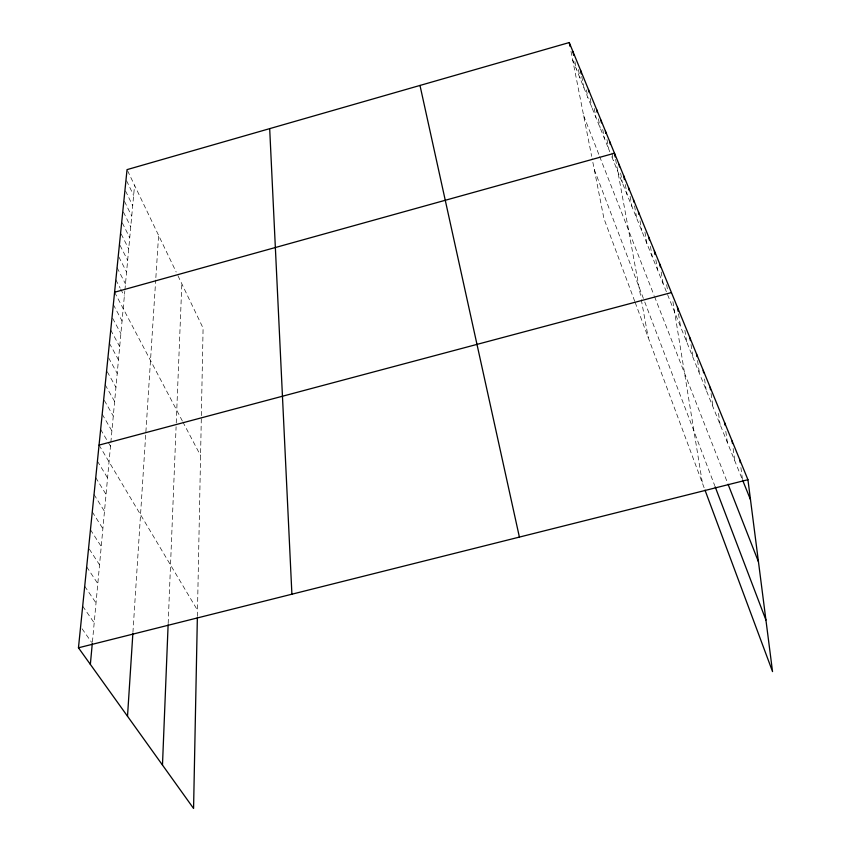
<?xml version="1.0" encoding="UTF-8"?>
<svg xmlns="http://www.w3.org/2000/svg" width="851" height="851" viewBox="0 0 851 851"><rect width="100%" height="100%" fill="white"/><g stroke="black" fill="none" stroke-linecap="round" stroke-linejoin="round"><path stroke-width="0.64" stroke-dasharray="4.25 3.19" d="M197.379 616.39L201.315 418.032M201.357 415.628L203.091 328.114L177.295 274.362M168.168 623.57L176.093 426.787M176.242 422.926L181.837 283.83M132.926 632.431L155.701 280.075M155.861 277.607L158.594 235.376M92.419 642.048L110.726 443.658M110.853 442.382L124.799 291.255M124.916 290.031L134.575 185.327M82.068 628.761L91.568 642.282M82.696 606.167L94.184 622.858M84.717 586.243L96.025 602.976M86.685 566.872L97.812 583.626M89.281 549.086L99.546 564.819M90.461 529.716L101.237 546.502M92.27 511.887L102.886 528.684M94.035 494.527L104.482 511.323M95.748 477.624L106.045 494.41M97.429 461.157L107.566 477.932M99.056 445.105L197.506 610.252M100.641 429.457L107.864 441.733M108.524 442.85L110.492 446.201M102.194 414.203L111.906 430.925M104.343 400.438L113.279 416.011M105.184 384.801L114.63 401.459M107.247 371.738L115.938 387.248M108.641 357.899L117.215 373.376M109.407 343.272L118.47 359.824M110.747 330.071L119.693 346.58M112.64 318.274L120.885 333.635M113.332 304.562L122.055 320.976M114.587 292.233L182.242 420.756M182.848 421.915L200.57 455.572M115.853 279.819L120.097 287.978M120.704 289.138L124.352 296.127M117.076 267.682L125.48 283.936M118.874 256.981L126.576 272.012M120.055 245.365L127.65 260.353M121.193 234.014L128.703 248.939M122.321 222.898L129.735 237.769M123.416 212.027L130.746 226.845M124.491 201.379L131.735 216.143M125.544 190.954L132.703 205.655M126.576 180.742L133.65 195.39M127.586 170.743L176.168 271.99M572.702 60.038L609.805 151.797M611.795 156.722L742.061 478.826M583.669 115.693L598.806 154.329M599.689 156.584L654.089 295.435M654.547 296.605L727.605 483.06M594.264 169.477L643.377 298.382M644.75 301.977L714.712 485.602M634.74 301.307L603.933 218.526L592.147 158.733M635.154 302.424L704.149 487.836M574.893 61.58L576.372 69.122M570.978 51.294L591.679 156.35M578.403 69.559L580.127 78.398M586.392 89.898L587.871 97.557M581.744 76.441L583.956 87.876M590.158 98.471L591.87 107.449M594.253 108.545L595.966 117.576M602.721 129.384L604.433 138.5M598.434 118.842L600.146 127.916M606.986 139.553L608.816 149.329M611.933 153.042L613.294 160.413M615.613 159.403L641.069 298.414M641.303 299.712L648.239 337.57M620.634 173.093L622.443 183.029M625.304 184.582L627.102 194.56M630.091 196.347L631.878 206.368M634.548 205.878L636.771 218.462M640.005 220.739L641.782 230.855M644.93 232.11L646.909 243.546M650.43 246.354L652.174 256.555M655.834 259.64L657.568 269.895M661.163 272.001L663.099 283.574M666.652 284.691L667.716 291.148M672.918 301.648L702.426 483.177M678.502 313.796L680.587 326.805M684.874 330.241L686.725 341.985M691.001 344.495L693.033 357.59M697.522 360.494L699.522 373.621M704.532 379.003L706.192 390.109M711.053 393.449L713.042 407.065M718.499 413.352L720.095 424.511M725.797 431.287L727.36 442.467M733.147 448.52L734.838 460.965M740.902 467.561L742.38 478.773"/><path stroke-width="1.28" d="M197.358 617.624L193.571 808.45L78.462 647.792L127.044 169.626L569.255 42.55L747.933 479.709L772.538 671.599L705.022 490.155M162.477 765.038L168.115 624.9M127.512 716.255L132.852 633.687M90.355 664.386L92.302 643.324M114.587 292.233L614.486 153.223L615.167 156.935M99.056 445.105L671.439 292.574M78.462 647.792L747.933 479.709M742.551 480.017L750.486 499.654M728.062 484.23L758.464 561.809M715.148 486.761L765.921 620.017M419.99 85.44L519.397 537.087M572.925 51.539L573.659 55.304M569.255 42.55L569.989 46.294M580.51 70.101L581.254 73.909M588.435 89.493L588.924 92.057M601.008 120.257L601.497 122.863M596.721 109.768L597.211 112.353M605.401 130.99L605.848 133.437M609.89 141.979L610.348 144.436M619.06 164.403L619.507 166.892M623.74 175.849L624.411 179.593M628.527 187.571L628.974 190.081M633.431 199.581L633.878 202.102M638.463 211.878L638.91 214.409M648.898 237.418L649.334 239.971M654.323 250.673L654.972 254.523M659.876 264.278L660.312 266.852M677.46 307.285L678.087 311.189M689.991 337.953L690.395 340.57M696.522 353.931L696.916 356.558M703.234 370.355L703.607 372.823M710.149 387.269L710.511 389.737M724.584 422.596L724.935 425.075M732.137 441.052L732.477 443.541M739.913 460.093L740.242 462.582M269.682 128.639L291.904 594.211"/></g></svg>
